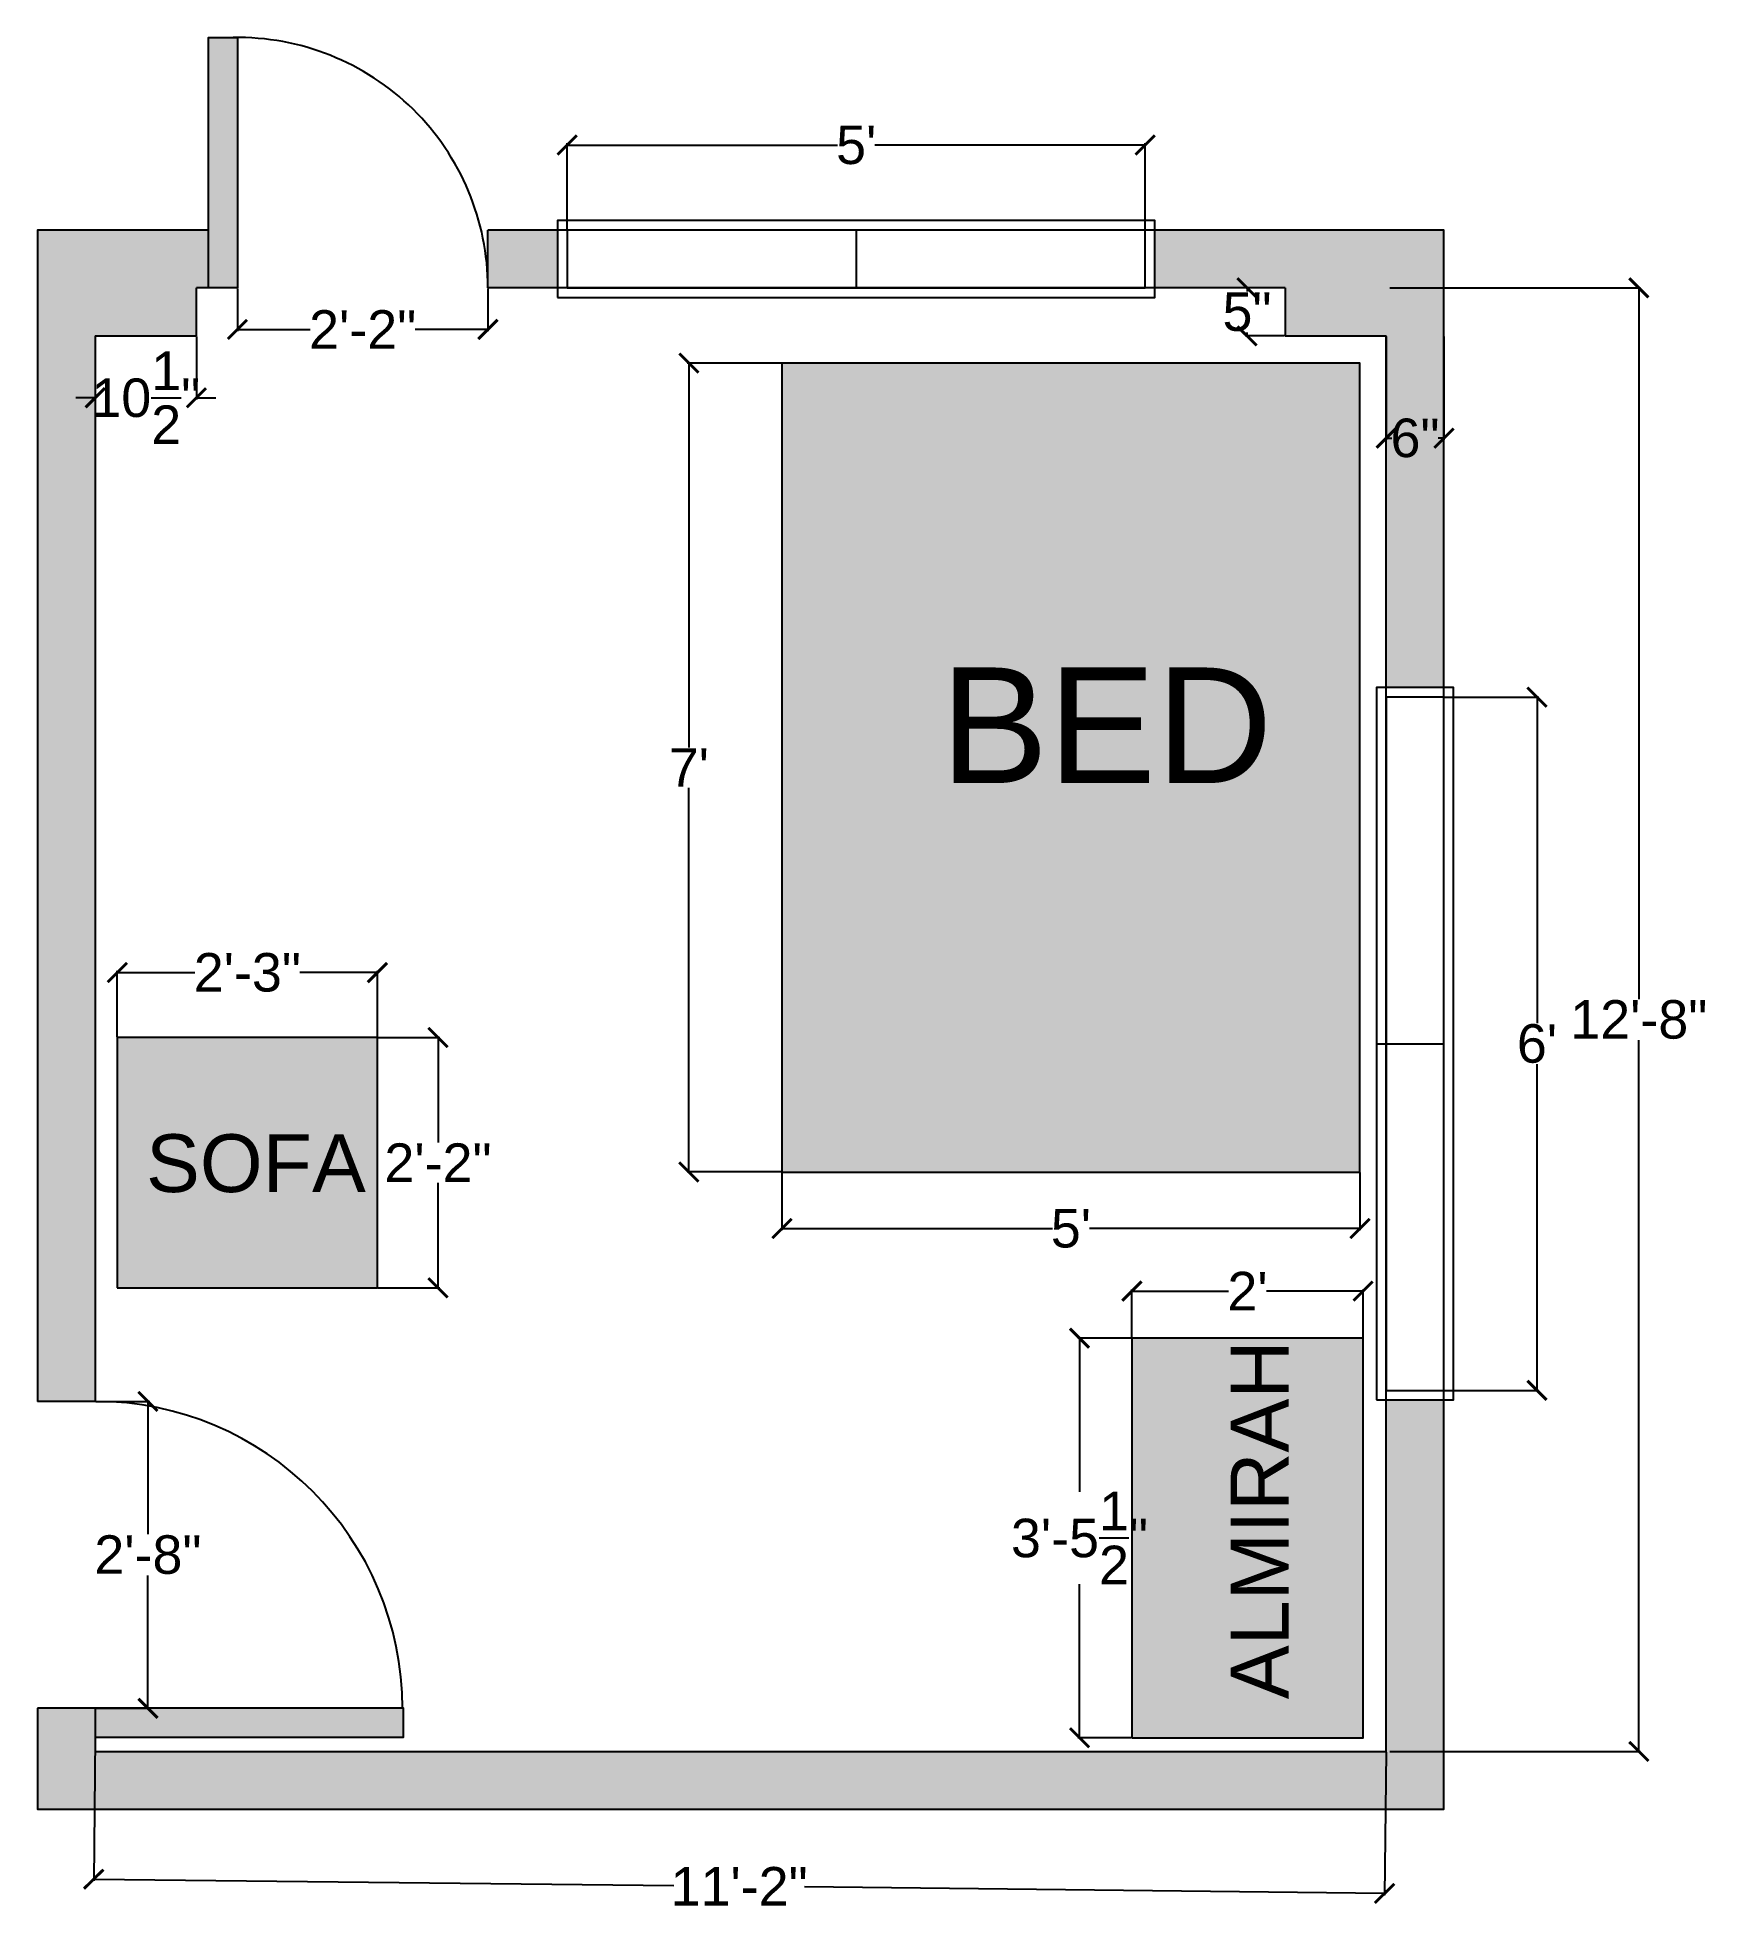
# Model space of a CAD drawing. Header units: inches. Extents: x 266 to 440, y 10 to 204.
import ezdxf

# ---------------------------------------------------------------- set-up
doc = ezdxf.new("R2010")
doc.units = ezdxf.units.IN
doc.header["$MEASUREMENT"] = 0
for name, color, linetype in [('Door', 152, 'Continuous'), ('Furn', 70, 'Continuous'), ('Text', 130, 'Continuous'), ('Window', 109, 'Continuous')]:
    doc.layers.add(name, color=color, linetype=linetype)
doc.styles.get("Standard").update_dxf_attribs({"font": 'arial.ttf'})
doc.dimstyles.get("Standard").update_dxf_attribs({"dimtxt": 4, "dimasz": 2, "dimexe": 0.18, "dimexo": 0.0625, "dimgap": 0.09, "dimtad": 0, "dimtih": 1, "dimtoh": 1, "dimzin": 0, "dimdsep": 46, "dimlunit": 4, "dimtxsty": 'Standard', "dimblk": 'ARCHTICK', "dimcen": 0.09, "dimadec": 0, "dimazin": 0, "dimtfac": 1, "dimtofl": 0, "dimtmove": 0, "dimatfit": 3, "dimfxl": 1, "dimtolj": 1, "dimtzin": 0, "dimarcsym": 0})

# ---------------------------------------------------------------- blocks, each defined once
blk = doc.blocks.new('_ArchTick')
at = {"color": 0, "linetype": 'ByBlock', "const_width": 0.15}
blk.add_lwpolyline([(-0.5, -0.5), (0.5, 0.5)], dxfattribs=at)
blk = doc.blocks.new('*D8')
at = {"layer": 'Defpoints', "color": 0, "transparency": 16777216}
for p in [(411.87, 135.88), (411.87, 63.88), (421.53, 63.88)]:
    blk.add_point(p, dxfattribs=at)
at = {"layer": 'Window', "color": 0, "lineweight": -2, "transparency": 16777216}
for p, q in [((411.94, 135.88), (421.71, 135.88)), ((421.53, 135.88), (421.53, 102.02)), ((421.53, 63.88), (421.53, 97.75)), ((411.94, 63.88), (421.71, 63.88))]:
    blk.add_line(p, q, dxfattribs=at)
at = {"layer": 'Window', "color": 0, "lineweight": -2, "transparency": 16777216, "xscale": 2, "yscale": 2, "zscale": 2}
for p, rotation in [((421.53, 135.88), 90), ((421.53, 63.88), 270)]:
    blk.add_blockref('_ArchTick', p, dxfattribs=dict(at, rotation=rotation))
at = {"layer": 'Window', "color": 0, "transparency": 16777216, "insert": (421.53, 99.88), "char_height": 4, "attachment_point": 5}
blk.add_mtext("\\A1;6'", dxfattribs=at)
blk = doc.blocks.new('*D10')
at = {"layer": 'Defpoints', "color": 0, "transparency": 16777216}
for p in [(380.86, 193.21), (320.86, 184.38), (380.86, 184.38)]:
    blk.add_point(p, dxfattribs=at)
at = {"layer": 'Window', "color": 0, "lineweight": -2, "transparency": 16777216}
for p, q in [((320.86, 184.45), (320.86, 193.39)), ((320.86, 193.21), (348.93, 193.21)), ((380.86, 193.21), (352.79, 193.21)), ((380.86, 184.45), (380.86, 193.39))]:
    blk.add_line(p, q, dxfattribs=at)
at = {"layer": 'Window', "color": 0, "lineweight": -2, "transparency": 16777216, "xscale": 2, "yscale": 2, "zscale": 2, "rotation": 180}
blk.add_blockref('_ArchTick', (320.86, 193.21), dxfattribs=at)
at = {"layer": 'Window', "color": 0, "lineweight": -2, "transparency": 16777216, "xscale": 2, "yscale": 2, "zscale": 2}
blk.add_blockref('_ArchTick', (380.86, 193.21), dxfattribs=at)
at = {"layer": 'Window', "color": 0, "transparency": 16777216, "insert": (350.86, 193.21), "char_height": 4, "attachment_point": 5}
blk.add_mtext("\\A1;5'", dxfattribs=at)
blk = doc.blocks.new('*D11')
at = {"layer": 'Defpoints', "color": 0, "transparency": 16777216}
for p in [(395.37, 178.38), (391.43, 173.38), (395.37, 173.38)]:
    blk.add_point(p, dxfattribs=at)
at = {"layer": 'Window', "color": 0, "lineweight": -2, "transparency": 16777216}
for p, q in [((395.31, 178.38), (391.25, 178.38)), ((391.43, 178.38), (391.43, 178.01)), ((395.31, 173.38), (391.25, 173.38)), ((391.43, 173.38), (391.43, 173.76))]:
    blk.add_line(p, q, dxfattribs=at)
at = {"layer": 'Window', "color": 0, "lineweight": -2, "transparency": 16777216, "xscale": 2, "yscale": 2, "zscale": 2}
for p, rotation in [((391.43, 178.38), 90), ((391.43, 173.38), 270)]:
    blk.add_blockref('_ArchTick', p, dxfattribs=dict(at, rotation=rotation))
at = {"layer": 'Window', "color": 0, "transparency": 16777216, "insert": (391.43, 175.88), "char_height": 4, "attachment_point": 5}
blk.add_mtext('\\A1;5"', dxfattribs=at)
blk = doc.blocks.new('*D12')
at = {"layer": 'Defpoints', "color": 0, "transparency": 16777216}
for p in [(271.87, 173.38), (282.37, 173.38), (282.37, 166.97)]:
    blk.add_point(p, dxfattribs=at)
at = {"layer": 'Window', "color": 0, "lineweight": -2, "transparency": 16777216}
for p, q in [((271.87, 173.32), (271.87, 166.79)), ((282.37, 173.32), (282.37, 166.79)), ((271.87, 166.97), (269.87, 166.97)), ((282.37, 166.97), (284.37, 166.97))]:
    blk.add_line(p, q, dxfattribs=at)
at = {"layer": 'Window', "color": 0, "lineweight": -2, "transparency": 16777216, "xscale": 2, "yscale": 2, "zscale": 2}
blk.add_blockref('_ArchTick', (271.87, 166.97), dxfattribs=at)
at = {"layer": 'Window', "color": 0, "lineweight": -2, "transparency": 16777216, "xscale": 2, "yscale": 2, "zscale": 2, "rotation": 180}
blk.add_blockref('_ArchTick', (282.37, 166.97), dxfattribs=at)
at = {"layer": 'Window', "color": 0, "transparency": 16777216, "insert": (277.12, 166.97), "char_height": 4, "attachment_point": 5}
blk.add_mtext('\\A1;10{\\H1x;\\S1/2;}"', dxfattribs=at)
blk = doc.blocks.new('*D13')
at = {"layer": 'Defpoints', "color": 0, "transparency": 16777216}
for p in [(286.63, 178.38), (312.63, 178.38), (312.63, 174.06)]:
    blk.add_point(p, dxfattribs=at)
at = {"layer": 'Window', "color": 0, "lineweight": -2, "transparency": 16777216}
for p, q in [((286.63, 178.32), (286.63, 173.88)), ((312.63, 178.32), (312.63, 173.88)), ((286.63, 174.06), (294.19, 174.06)), ((312.63, 174.06), (305.07, 174.06))]:
    blk.add_line(p, q, dxfattribs=at)
at = {"layer": 'Window', "color": 0, "lineweight": -2, "transparency": 16777216, "xscale": 2, "yscale": 2, "zscale": 2, "rotation": 180}
blk.add_blockref('_ArchTick', (286.63, 174.06), dxfattribs=at)
at = {"layer": 'Window', "color": 0, "lineweight": -2, "transparency": 16777216, "xscale": 2, "yscale": 2, "zscale": 2}
blk.add_blockref('_ArchTick', (312.63, 174.06), dxfattribs=at)
at = {"layer": 'Window', "color": 0, "transparency": 16777216, "insert": (299.63, 174.06), "char_height": 4, "attachment_point": 5}
blk.add_mtext('\\A1;2\'-2"', dxfattribs=at)
blk = doc.blocks.new('*D14')
at = {"layer": 'Defpoints', "color": 0, "transparency": 16777216}
for p in [(343.15, 170.56), (333.49, 86.56), (343.15, 86.56)]:
    blk.add_point(p, dxfattribs=at)
at = {"layer": 'Window', "color": 0, "lineweight": -2, "transparency": 16777216}
for p, q in [((343.09, 170.56), (333.31, 170.56)), ((333.49, 170.56), (333.49, 130.65)), ((333.49, 86.56), (333.49, 126.47)), ((343.09, 86.56), (333.31, 86.56))]:
    blk.add_line(p, q, dxfattribs=at)
at = {"layer": 'Window', "color": 0, "lineweight": -2, "transparency": 16777216, "xscale": 2, "yscale": 2, "zscale": 2}
for p, rotation in [((333.49, 170.56), 90), ((333.49, 86.56), 270)]:
    blk.add_blockref('_ArchTick', p, dxfattribs=dict(at, rotation=rotation))
at = {"layer": 'Window', "color": 0, "transparency": 16777216, "insert": (333.49, 128.56), "char_height": 4, "attachment_point": 5}
blk.add_mtext("\\A1;7'", dxfattribs=at)
blk = doc.blocks.new('*D15')
at = {"layer": 'Defpoints', "color": 0, "transparency": 16777216}
for p in [(343.15, 86.56), (403.15, 86.56), (403.15, 80.69)]:
    blk.add_point(p, dxfattribs=at)
at = {"layer": 'Window', "color": 0, "lineweight": -2, "transparency": 16777216}
for p, q in [((343.15, 86.5), (343.15, 80.51)), ((403.15, 86.5), (403.15, 80.51)), ((343.15, 80.69), (371.22, 80.69)), ((403.15, 80.69), (375.08, 80.69))]:
    blk.add_line(p, q, dxfattribs=at)
at = {"layer": 'Window', "color": 0, "lineweight": -2, "transparency": 16777216, "xscale": 2, "yscale": 2, "zscale": 2, "rotation": 180}
blk.add_blockref('_ArchTick', (343.15, 80.69), dxfattribs=at)
at = {"layer": 'Window', "color": 0, "lineweight": -2, "transparency": 16777216, "xscale": 2, "yscale": 2, "zscale": 2}
blk.add_blockref('_ArchTick', (403.15, 80.69), dxfattribs=at)
at = {"layer": 'Window', "color": 0, "transparency": 16777216, "insert": (373.15, 80.69), "char_height": 4, "attachment_point": 5}
blk.add_mtext("\\A1;5'", dxfattribs=at)
blk = doc.blocks.new('*D16')
at = {"layer": 'Defpoints', "color": 0, "transparency": 16777216}
for p in [(301.16, 107.27), (274.16, 100.53), (301.16, 100.53)]:
    blk.add_point(p, dxfattribs=at)
at = {"layer": 'Window', "color": 0, "lineweight": -2, "transparency": 16777216}
for p, q in [((274.16, 100.59), (274.16, 107.45)), ((274.16, 107.27), (282.22, 107.27)), ((301.16, 107.27), (293.1, 107.27)), ((301.16, 100.59), (301.16, 107.45))]:
    blk.add_line(p, q, dxfattribs=at)
at = {"layer": 'Window', "color": 0, "lineweight": -2, "transparency": 16777216, "xscale": 2, "yscale": 2, "zscale": 2, "rotation": 180}
blk.add_blockref('_ArchTick', (274.16, 107.27), dxfattribs=at)
at = {"layer": 'Window', "color": 0, "lineweight": -2, "transparency": 16777216, "xscale": 2, "yscale": 2, "zscale": 2}
blk.add_blockref('_ArchTick', (301.16, 107.27), dxfattribs=at)
at = {"layer": 'Window', "color": 0, "transparency": 16777216, "insert": (287.66, 107.27), "char_height": 4, "attachment_point": 5}
blk.add_mtext('\\A1;2\'-3"', dxfattribs=at)
blk = doc.blocks.new('*D17')
at = {"layer": 'Defpoints', "color": 0, "transparency": 16777216}
for p in [(301.16, 100.53), (301.16, 74.53), (307.45, 74.53)]:
    blk.add_point(p, dxfattribs=at)
at = {"layer": 'Window', "color": 0, "lineweight": -2, "transparency": 16777216}
for p, q in [((301.22, 100.53), (307.63, 100.53)), ((307.45, 100.53), (307.45, 89.63)), ((307.45, 74.53), (307.45, 85.43)), ((301.22, 74.53), (307.63, 74.53))]:
    blk.add_line(p, q, dxfattribs=at)
at = {"layer": 'Window', "color": 0, "lineweight": -2, "transparency": 16777216, "xscale": 2, "yscale": 2, "zscale": 2}
for p, rotation in [((307.45, 100.53), 90), ((307.45, 74.53), 270)]:
    blk.add_blockref('_ArchTick', p, dxfattribs=dict(at, rotation=rotation))
at = {"layer": 'Window', "color": 0, "transparency": 16777216, "insert": (307.45, 87.53), "char_height": 4, "attachment_point": 5}
blk.add_mtext('\\A1;2\'-2"', dxfattribs=at)
blk = doc.blocks.new('*D18')
at = {"layer": 'Defpoints', "color": 0, "transparency": 16777216}
for p in [(379.48, 69.3), (374.04, 27.8), (379.48, 27.8)]:
    blk.add_point(p, dxfattribs=at)
at = {"layer": 'Window', "color": 0, "lineweight": -2, "transparency": 16777216}
for p, q in [((379.41, 69.3), (373.86, 69.3)), ((374.04, 69.3), (374.04, 53.35)), ((374.04, 27.8), (374.04, 43.74)), ((379.41, 27.8), (373.86, 27.8))]:
    blk.add_line(p, q, dxfattribs=at)
at = {"layer": 'Window', "color": 0, "lineweight": -2, "transparency": 16777216, "xscale": 2, "yscale": 2, "zscale": 2}
for p, rotation in [((374.04, 69.3), 90), ((374.04, 27.8), 270)]:
    blk.add_blockref('_ArchTick', p, dxfattribs=dict(at, rotation=rotation))
at = {"layer": 'Window', "color": 0, "transparency": 16777216, "insert": (374.04, 48.55), "char_height": 4, "attachment_point": 5}
blk.add_mtext('\\A1;3\'-5{\\H1x;\\S1/2;}"', dxfattribs=at)
blk = doc.blocks.new('*D19')
at = {"layer": 'Defpoints', "color": 0, "transparency": 16777216}
for p in [(403.48, 74.19), (379.48, 69.3), (403.48, 69.3)]:
    blk.add_point(p, dxfattribs=at)
at = {"layer": 'Window', "color": 0, "lineweight": -2, "transparency": 16777216}
for p, q in [((379.48, 69.36), (379.48, 74.37)), ((379.48, 74.19), (389.51, 74.19)), ((403.48, 74.19), (393.44, 74.19)), ((403.48, 69.36), (403.48, 74.37))]:
    blk.add_line(p, q, dxfattribs=at)
at = {"layer": 'Window', "color": 0, "lineweight": -2, "transparency": 16777216, "xscale": 2, "yscale": 2, "zscale": 2, "rotation": 180}
blk.add_blockref('_ArchTick', (379.48, 74.19), dxfattribs=at)
at = {"layer": 'Window', "color": 0, "lineweight": -2, "transparency": 16777216, "xscale": 2, "yscale": 2, "zscale": 2}
blk.add_blockref('_ArchTick', (403.48, 74.19), dxfattribs=at)
at = {"layer": 'Window', "color": 0, "transparency": 16777216, "insert": (391.48, 74.19), "char_height": 4, "attachment_point": 5}
blk.add_mtext("\\A1;2'", dxfattribs=at)
blk = doc.blocks.new('*D20')
at = {"layer": 'Defpoints', "color": 0, "transparency": 16777216}
for p in [(271.87, 62.74), (277.34, 62.74), (271.87, 30.86)]:
    blk.add_point(p, dxfattribs=at)
at = {"layer": 'Window', "color": 0, "lineweight": -2, "transparency": 16777216}
for p, q in [((271.94, 62.74), (277.52, 62.74)), ((277.34, 62.74), (277.34, 48.93)), ((277.34, 30.86), (277.34, 44.67)), ((271.94, 30.86), (277.52, 30.86))]:
    blk.add_line(p, q, dxfattribs=at)
at = {"layer": 'Window', "color": 0, "lineweight": -2, "transparency": 16777216, "xscale": 2, "yscale": 2, "zscale": 2}
for p, rotation in [((277.34, 62.74), 90), ((277.34, 30.86), 270)]:
    blk.add_blockref('_ArchTick', p, dxfattribs=dict(at, rotation=rotation))
at = {"layer": 'Window', "color": 0, "transparency": 16777216, "insert": (277.34, 46.8), "char_height": 4, "attachment_point": 5}
blk.add_mtext('\\A1;2\'-8"', dxfattribs=at)
blk = doc.blocks.new('*D21')
at = {"layer": 'Defpoints', "color": 0, "transparency": 16777216}
for p in [(271.87, 27.86), (405.87, 26.38), (405.71, 11.64)]:
    blk.add_point(p, dxfattribs=at)
at = {"layer": 'Window', "color": 0, "lineweight": -2, "transparency": 16777216}
for p, q in [((271.87, 27.8), (271.71, 12.94)), ((405.87, 26.32), (405.71, 11.46)), ((271.71, 13.12), (331.94, 12.46)), ((405.71, 11.64), (345.48, 12.31))]:
    blk.add_line(p, q, dxfattribs=at)
at = {"layer": 'Window', "color": 0, "lineweight": -2, "transparency": 16777216, "xscale": 2, "yscale": 2, "zscale": 2}
for p, rotation in [((271.71, 13.12), 179.3685547070061), ((405.71, 11.64), 359.3685547070062)]:
    blk.add_blockref('_ArchTick', p, dxfattribs=dict(at, rotation=rotation))
at = {"layer": 'Window', "color": 0, "transparency": 16777216, "insert": (338.71, 12.38), "char_height": 4, "attachment_point": 5}
blk.add_mtext('\\A1;11\'-2"', dxfattribs=at)
blk = doc.blocks.new('*D22')
at = {"layer": 'Defpoints', "color": 0, "transparency": 16777216}
for p in [(406.19, 178.38), (406.19, 26.38), (432.1, 26.38)]:
    blk.add_point(p, dxfattribs=at)
at = {"layer": 'Window', "color": 0, "lineweight": -2, "transparency": 16777216}
for p, q in [((406.25, 178.38), (432.28, 178.38)), ((432.1, 178.38), (432.1, 104.52)), ((432.1, 26.38), (432.1, 100.25)), ((406.25, 26.38), (432.28, 26.38))]:
    blk.add_line(p, q, dxfattribs=at)
at = {"layer": 'Window', "color": 0, "lineweight": -2, "transparency": 16777216, "xscale": 2, "yscale": 2, "zscale": 2}
for p, rotation in [((432.1, 178.38), 90), ((432.1, 26.38), 270)]:
    blk.add_blockref('_ArchTick', p, dxfattribs=dict(at, rotation=rotation))
at = {"layer": 'Window', "color": 0, "transparency": 16777216, "insert": (432.1, 102.38), "char_height": 4, "attachment_point": 5}
blk.add_mtext('\\A1;12\'-8"', dxfattribs=at)
blk = doc.blocks.new('*D23')
at = {"layer": 'Defpoints', "color": 0, "transparency": 16777216}
for p in [(405.87, 173.38), (411.87, 173.38), (411.87, 162.77)]:
    blk.add_point(p, dxfattribs=at)
at = {"layer": 'Window', "color": 0, "lineweight": -2, "transparency": 16777216}
for p, q in [((405.87, 173.32), (405.87, 162.59)), ((411.87, 173.32), (411.87, 162.59)), ((405.87, 162.77), (406.47, 162.77)), ((411.87, 162.77), (411.27, 162.77))]:
    blk.add_line(p, q, dxfattribs=at)
at = {"layer": 'Window', "color": 0, "lineweight": -2, "transparency": 16777216, "xscale": 2, "yscale": 2, "zscale": 2, "rotation": 180}
blk.add_blockref('_ArchTick', (405.87, 162.77), dxfattribs=at)
at = {"layer": 'Window', "color": 0, "lineweight": -2, "transparency": 16777216, "xscale": 2, "yscale": 2, "zscale": 2}
blk.add_blockref('_ArchTick', (411.87, 162.77), dxfattribs=at)
at = {"layer": 'Window', "color": 0, "transparency": 16777216, "insert": (408.87, 162.77), "char_height": 4, "attachment_point": 5}
blk.add_mtext('\\A1;6"', dxfattribs=at)

msp = doc.modelspace()

# ---------------------------------------------------------------- hatches: boundary and pattern name
at = {"layer": 'Door', "true_color": 0xf1eb1f}
h = msp.add_hatch(dxfattribs=at)
h.set_pattern_fill('BRICK', color=2)
h.paths.add_polyline_path([(286.629, 204.378), (283.629, 204.378), (283.629, 178.383), (286.629, 178.383)])
h.paths.add_polyline_path([(303.874, 30.86), (271.874, 30.86), (271.874, 27.86), (303.874, 27.86)])
at = {"layer": 'Text'}
h = msp.add_hatch(dxfattribs=at)
h.set_pattern_fill('BRICK', color=256)
h.paths.add_polyline_path([(271.874, 173.383), (282.374, 173.383), (282.374, 178.383), (283.629, 178.383), (283.629, 184.383), (265.874, 184.383), (265.874, 62.741), (271.874, 62.741)])
h.paths.add_polyline_path([(411.874, 62.883), (405.874, 62.883), (405.874, 26.383), (271.874, 26.383), (271.874, 30.86), (265.874, 30.86), (265.874, 20.383), (411.874, 20.383)])
h.paths.add_polyline_path([(319.863, 184.383), (312.633, 184.383), (312.633, 178.383), (319.863, 178.383)])
h.paths.add_polyline_path([(411.874, 184.383), (381.863, 184.383), (381.863, 178.383), (395.374, 178.383), (395.374, 173.383), (405.874, 173.383), (405.874, 136.883), (411.874, 136.883)])
at = {"layer": 'Window', "true_color": 0x105689}
h = msp.add_hatch(dxfattribs=at)
h.set_pattern_fill('CORK', color=146)
h.set_pattern_definition([(0, (0, 0), (0, 0.125), []), (135, (0.0625, -0.0625), (-0.25, -0.25), [0.1767767, -0.1767767]), (135, (0.09375, -0.0625), (-0.25, -0.25), [0.1767767, -0.1767767]), (135, (0.125, -0.0625), (-0.25, -0.25), [0.1767767, -0.1767767])])
h.paths.add_polyline_path([(403.15, 170.558), (343.15, 170.558), (343.15, 86.558), (403.15, 86.558)])
h.paths.add_polyline_path([(301.16, 100.527), (274.16, 100.527), (274.16, 74.527), (301.16, 74.527)])
h.paths.add_polyline_path([(403.477, 69.296), (379.477, 69.296), (379.477, 27.796), (403.477, 27.796)])
h.paths.add_polyline_path([(355.386, 120.404), (395.856, 120.404), (395.856, 145.132), (355.386, 145.132)], flags=24)
h.paths.add_polyline_path([(275.263, 81.091), (301.097, 81.091), (301.097, 93.455), (275.263, 93.455)], flags=24)
h.paths.add_polyline_path([(399.01, 30.301), (399.01, 70.574), (386.646, 70.574), (386.646, 30.301)], flags=9)

# ---------------------------------------------------------------- linework, layer by layer
for p, q in [((312.633, 178.383), (312.633, 184.383)), ((282.374, 173.383), (282.374, 178.383)), ((395.374, 178.383), (395.374, 173.383)), ((271.874, 173.383), (282.374, 173.383)), ((395.374, 173.383), (405.874, 173.383)), ((271.874, 62.741), (265.874, 62.741)), ((271.874, 30.86), (265.874, 30.86))]:
    msp.add_line(p, q)
for points in [[(283.629, 184.383), (265.874, 184.383), (265.874, 62.741)], [(265.874, 30.86), (265.874, 20.383), (411.874, 20.383), (411.874, 184.383), (312.633, 184.383)], [(286.629, 178.383), (282.374, 178.383)], [(395.374, 178.383), (312.633, 178.383)], [(271.874, 173.383), (271.874, 62.741)], [(271.874, 30.86), (271.874, 26.383), (405.874, 26.383), (405.874, 173.383)]]:
    msp.add_lwpolyline(points)
at = {"layer": 'Door'}
for points in [[(286.629, 178.378), (283.629, 178.378), (283.629, 204.378), (286.629, 204.378)], [(271.874, 27.86), (303.874, 27.86), (303.874, 30.86), (271.874, 30.86)]]:
    msp.add_lwpolyline(points, close=True, dxfattribs=at)
for centre, radius, end in [((286.629, 178.378), 26.004, 90.99611), ((271.874, 30.86), 31.881, 90)]:
    msp.add_arc(centre, radius, 0, end, dxfattribs=at)
at = {"layer": 'Furn'}
for points in [[(343.15, 86.558), (403.15, 86.558), (403.15, 170.558), (343.15, 170.558)], [(274.16, 74.527), (301.16, 74.527), (301.16, 100.527), (274.16, 100.527)], [(379.477, 27.796), (403.477, 27.796), (403.477, 69.296), (379.477, 69.296)]]:
    msp.add_lwpolyline(points, close=True, dxfattribs=at)
at = {"layer": 'Window'}
for p, q in [((350.863, 184.383), (350.863, 178.383)), ((404.874, 99.883), (411.874, 99.883))]:
    msp.add_line(p, q, dxfattribs=at)
for points in [[(319.863, 177.383), (381.863, 177.383), (381.863, 185.383), (319.863, 185.383)], [(320.863, 178.383), (380.863, 178.383), (380.863, 184.383), (320.863, 184.383)], [(404.874, 62.883), (412.874, 62.883), (412.874, 136.883), (404.874, 136.883)], [(405.874, 63.883), (411.874, 63.883), (411.874, 135.883), (405.874, 135.883)]]:
    msp.add_lwpolyline(points, close=True, dxfattribs=at)

# ---------------------------------------------------------------- texts
at = {"layer": 'Text', "attachment_point": 1}
for s, width, insert, char_height in [('BED', 35.95547, (359.614, 138.956), 12), ('SOFA', 16.62419, (277.14, 90.474), 6)]:
    msp.add_mtext_dynamic_manual_height_columns(s, width=width, gutter_width=1, heights=[0], dxfattribs=dict(at, insert=insert, char_height=char_height))
at = {"layer": 'Text', "insert": (389.734, 31.813), "char_height": 6, "attachment_point": 1, "rotation": 90}
msp.add_mtext_dynamic_manual_height_columns('ALMIRAH', width=24, gutter_width=1, heights=[100.076], dxfattribs=at)

# ---------------------------------------------------------------- dimensions: what is measured, and where the dimension line sits
at = {"layer": 'Window'}
for base, p1, p2, picture, middle in [((380.863, 193.206), (320.863, 184.383), (380.863, 184.383), '*D10', (350.863, 193.206)), ((312.633, 174.058), (286.629, 178.378), (312.633, 178.378), '*D13', (299.631, 174.058)), ((282.374, 166.975), (271.874, 173.383), (282.374, 173.383), '*D12', (277.124, 166.975)), ((411.874, 162.774), (405.874, 173.383), (411.874, 173.383), '*D23', (408.874, 162.774)), ((301.16, 107.271), (274.16, 100.527), (301.16, 100.527), '*D16', (287.66, 107.271)), ((403.15, 80.693), (343.15, 86.558), (403.15, 86.558), '*D15', (373.15, 80.693)), ((403.477, 74.195), (379.477, 69.296), (403.477, 69.296), '*D19', (391.477, 74.195))]:
    dim = msp.add_linear_dim(base=base, p1=p1, p2=p2, dimstyle='Standard', dxfattribs=at)
    dim.commit()
    dim.dimension.update_dxf_attribs({"geometry": picture, "text_midpoint": middle})
for base, p1, p2, picture, middle in [((391.426, 173.383), (395.374, 178.383), (395.374, 173.383), '*D11', (391.426, 175.883)), ((432.102, 26.383), (406.187, 178.383), (406.187, 26.383), '*D22', (432.102, 102.383)), ((333.494, 86.558), (343.15, 170.558), (343.15, 86.558), '*D14', (333.494, 128.558)), ((421.531, 63.883), (411.874, 135.883), (411.874, 63.883), '*D8', (421.531, 99.883)), ((307.449, 74.527), (301.16, 100.527), (301.16, 74.527), '*D17', (307.449, 87.527)), ((374.04, 27.796), (379.477, 69.296), (379.477, 27.796), '*D18', (374.04, 48.546)), ((277.337, 62.741), (271.874, 30.86), (271.874, 62.741), '*D20', (277.337, 46.8))]:
    dim = msp.add_linear_dim(base=base, p1=p1, p2=p2, angle=90, dimstyle='Standard', dxfattribs=at)
    dim.commit()
    dim.dimension.update_dxf_attribs({"geometry": picture, "text_midpoint": middle})
dim = msp.add_aligned_dim(p1=(271.874, 27.86), p2=(405.874, 26.383), distance=-14.741, dimstyle='Standard', dxfattribs=at)
dim.commit()
dim.dimension.update_dxf_attribs({"geometry": '*D21', "text_midpoint": (338.712, 12.382)})

doc.saveas('drawing.dxf')
